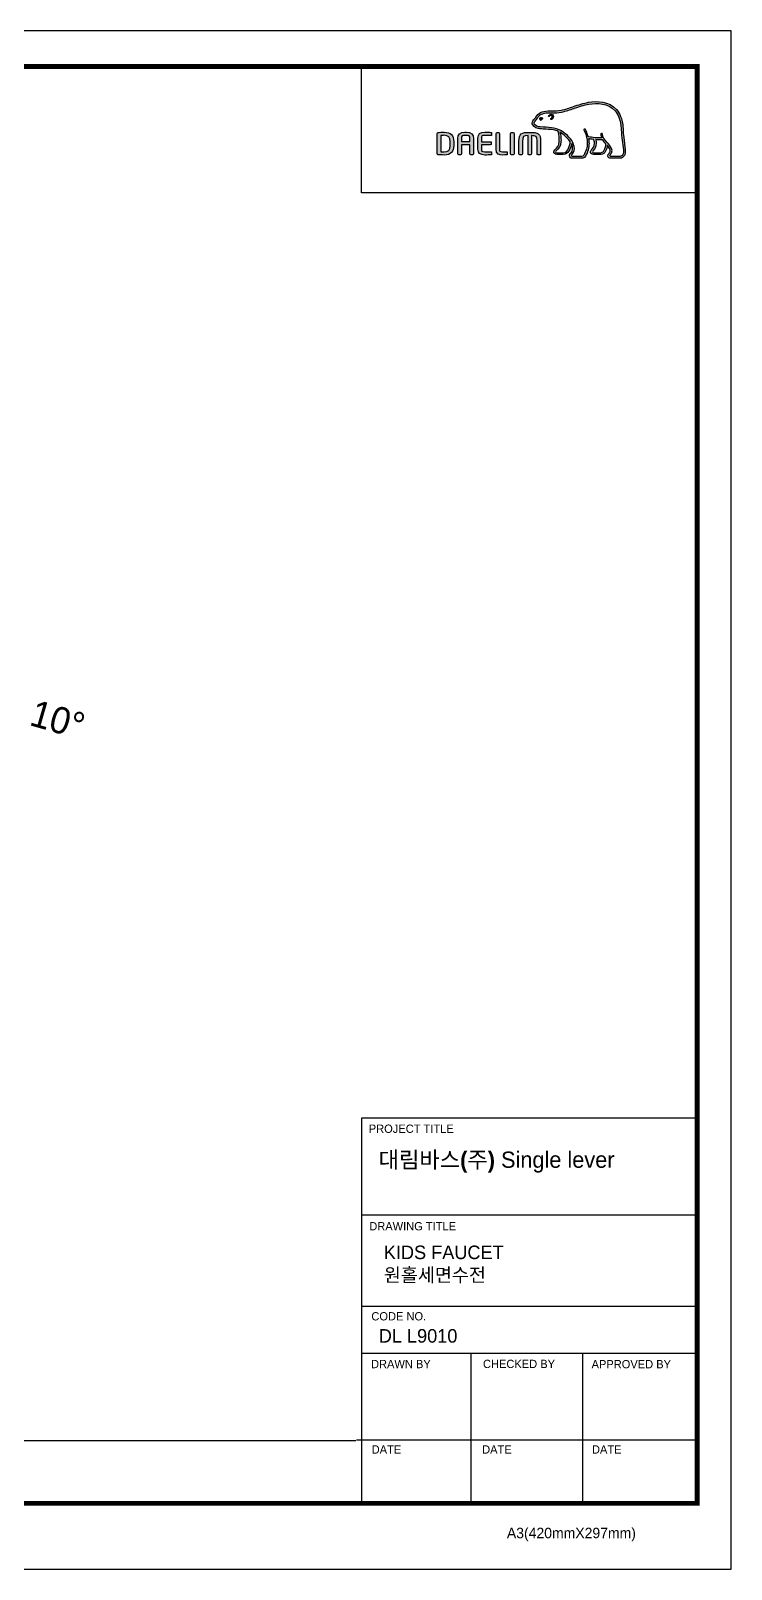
# Model space of a CAD drawing. Extents: x 0 to 790, y 0 to 579.
# Drawn here: x 526 to 790, y 0 to 579 of the extents above; entities that cross this region are included whole.
import ezdxf

# ---------------------------------------------------------------- set-up
doc = ezdxf.new("R2010")
doc.units = 0
doc.header["$LTSCALE"] = 10
doc.header["$MEASUREMENT"] = 0
doc.header["$PDMODE"] = 3
doc.header["$PDSIZE"] = -10
doc.layers.get('0').update_dxf_attribs({"linetype": 'CONTINUOUS'})
doc.layers.get('DEFPOINTS').update_dxf_attribs({"linetype": 'CONTINUOUS'})
doc.layers.add('레이어 1', color=7, linetype='CONTINUOUS')
doc.styles.add('Daelim Dimension', font='')
doc.styles.add('DLB3013-CR2S_시공도$0$Daelim Dimension', font='H2GTRE.TTF')
doc.styles.get('Daelim Dimension').set_extended_font_data('나눔고딕')
doc.dimstyles.new('DLB3013-CR2S_시공도$0$DEFAULT', dxfattribs={"dimscale": 2, "dimtxt": 2, "dimasz": 2, "dimexe": 0, "dimexo": 2, "dimgap": 1, "dimtad": 1, "dimdec": 1, "dimzin": 9, "dimdsep": 46, "dimtxsty": 'DLB3013-CR2S_시공도$0$Daelim Dimension', "dimcen": 0.5, "dimclrd": 252, "dimclre": 252, "dimclrt": 3, "dimadec": 1, "dimazin": 0, "dimtfac": 1, "dimtdec": 1, "dimtix": 1, "dimtmove": 0, "dimatfit": 3, "dimfxl": 1, "dimtolj": 1, "dimtzin": 1, "dimlwd": 9, "dimlwe": 9, "dimarcsym": 0})

# ---------------------------------------------------------------- blocks, each defined once
blk = doc.blocks.new('*D11')
at = {"color": 5, "lineweight": 9, "ltscale": 0.5, "transparency": 16777216}
for p, q in [((499.22, 265.32), (499.22, 319.47)), ((519.48, 305.21), (521.65, 317.51))]:
    blk.add_line(p, q, dxfattribs=at)
blk.add_arc((499.22, 190.3), 127.18, 81.80216, 88.19784, dxfattribs=at)
at = {"color": 5, "ltscale": 0.5, "transparency": 16777216}
for points in [[(503.21, 316.74), (503.23, 318.08), (499.22, 317.47)], [(517.46, 316.83), (517.25, 315.51), (521.31, 315.54)]]:
    blk.add_solid(points, dxfattribs=at)
at = {"layer": 'DEFPOINTS', "color": 0, "ltscale": 0.5, "transparency": 16777216}
for p in [(506.62, 317.26), (518.79, 301.28), (512.98, 268.34), (499.22, 261.32), (499.22, 241.58)]:
    blk.add_point(p, dxfattribs=at)
at = {"color": 7, "ltscale": 0.5, "transparency": 16777216, "insert": (536.54, 319.6), "char_height": 10, "attachment_point": 5, "rotation": 343.9012, "style": 'Daelim Dimension'}
blk.add_mtext('\\A1;10%%D', dxfattribs=at)

msp = doc.modelspace()

# ---------------------------------------------------------------- hatches: boundary and pattern name
at = {"layer": '레이어 1'}
h = msp.add_hatch(color=5, dxfattribs=at)
h.dxf.hatch_style = 1
edge = h.paths.add_edge_path(flags=16)
edge.add_spline(control_points=[(748.89, 531.89), (748.54, 531.51), (748.11, 531.5), (748.09, 531.5), (748.09, 531.5), (744.63, 531.5), (744.63, 531.5), (744.5, 531.5), (744.4, 531.53), (744.34, 531.6), (744.29, 531.65), (744.26, 531.73), (744.26, 531.82), (744.26, 532.02), (744.41, 532.2), (744.56, 532.39), (744.7, 532.57), (744.83, 532.74), (744.91, 532.95), (745.09, 533.46), (745.08, 534), (744.85, 534.48), (744.44, 535.35), (743.83, 536.03), (743.25, 536.69), (743.25, 536.69), (743.05, 536.91), (743.05, 536.91), (742.28, 537.77), (741.49, 538.65), (741.43, 539.84), (741.42, 540.08), (741.31, 540.22), (741.15, 540.21), (741.15, 540.21), (740.93, 540.11), (740.92, 540.11), (740.86, 540.04), (740.83, 539.94), (740.83, 539.83), (740.83, 539.83), (740.83, 539.79), (740.83, 539.79), (740.86, 539.35), (740.97, 538.93), (741.15, 538.49), (741.15, 538.49), (741.16, 538.45), (741.16, 538.45), (741.16, 538.45), (741.12, 538.44), (741.12, 538.44), (738.89, 538.36), (736.71, 538.78), (736.07, 538.93), (735.68, 540.52), (735.04, 541.57), (735.01, 541.62), (734.96, 541.7), (734.88, 541.77), (734.8, 541.79), (734.8, 541.79), (734.62, 541.76), (734.59, 541.76), (734.58, 541.73), (734.54, 541.69), (734.47, 541.59), (734.47, 541.59), (734.46, 541.51), (734.46, 541.51), (734.46, 541.51), (734.52, 541.3), (734.52, 541.3), (734.57, 541.22), (735.71, 539.22), (735.71, 536.57), (735.71, 534.94), (735.28, 533.4), (734.44, 531.99), (734.23, 531.65), (733.97, 531.5), (733.57, 531.5), (733.57, 531.5), (730.16, 531.5), (730.16, 531.5), (730.04, 531.5), (729.81, 531.58), (729.81, 531.83), (729.81, 531.96), (729.93, 532.19), (730.14, 532.42), (731.57, 534.01), (730.75, 536.48), (729.38, 538.11), (728.06, 539.68), (725.91, 541.66), (723.15, 542.16), (722.17, 542.33), (720.56, 542.42), (719.26, 542.5), (719.26, 542.5), (717.95, 542.58), (717.95, 542.58), (717.28, 542.63), (716.16, 543.04), (715.83, 543.68), (715.68, 543.95), (715.7, 544.22), (715.88, 544.53), (715.99, 544.72), (716.15, 544.88), (716.34, 545.07), (716.56, 545.29), (716.78, 545.52), (716.95, 545.82), (716.95, 545.82), (717, 545.91), (717, 545.91), (717.66, 547.17), (719.02, 547.84), (721.04, 547.89), (721.04, 547.89), (722.18, 547.9), (722.18, 547.9), (723.43, 547.91), (724.85, 547.92), (726.02, 548.17), (727.66, 548.52), (729.3, 549.08), (730.75, 549.58), (730.75, 549.58), (730.8, 549.59), (730.8, 549.59), (732.59, 550.21), (734.45, 550.84), (736.35, 551.15), (739.38, 551.65), (743.55, 551.63), (746.17, 548.69), (747.39, 547.33), (748.13, 545.45), (748.39, 543.12), (748.39, 543.12), (748.38, 543.12), (748.37, 543.13), (748.39, 543.08), (748.41, 542.82), (748.52, 541.34), (748.55, 540.62), (748.58, 539.88), (748.77, 538.51), (748.77, 538.51), (749.3, 533.93), (749.3, 533.93), (749.3, 533.93), (749.33, 533.37), (749.33, 533.37), (749.33, 532.71), (749.18, 532.21), (748.89, 531.89)], knot_values=[0, 0, 0, 0, 1, 1, 1, 2, 2, 2, 3, 3, 3, 4, 4, 4, 5, 5, 5, 6, 6, 6, 7, 7, 7, 8, 8, 8, 9, 9, 9, 10, 10, 10, 11, 11, 11, 12, 12, 12, 13, 13, 13, 14, 14, 14, 15, 15, 15, 16, 16, 16, 17, 17, 17, 18, 18, 18, 19, 19, 19, 20, 20, 20, 21, 21, 21, 22, 22, 22, 23, 23, 23, 24, 24, 24, 25, 25, 25, 26, 26, 26, 27, 27, 27, 28, 28, 28, 29, 29, 29, 30, 30, 30, 31, 31, 31, 32, 32, 32, 33, 33, 33, 34, 34, 34, 35, 35, 35, 36, 36, 36, 37, 37, 37, 38, 38, 38, 39, 39, 39, 40, 40, 40, 41, 41, 41, 42, 42, 42, 43, 43, 43, 44, 44, 44, 45, 45, 45, 46, 46, 46, 47, 47, 47, 48, 48, 48, 49, 49, 49, 50, 50, 50, 51, 51, 51, 52, 52, 52, 53, 53, 53, 53], degree=3, periodic=0)
edge = h.paths.add_edge_path(flags=16)
edge.add_spline(control_points=[(740.88, 532.88), (740.88, 532.88), (738.06, 532.88), (738.06, 532.88), (737.85, 532.88), (737.68, 533.04), (737.68, 533.26), (737.68, 533.41), (737.81, 533.59), (737.93, 533.72), (738.51, 534.27), (739.09, 535.03), (739.09, 536.47), (739.09, 536.47), (739.06, 537.12), (739.06, 537.13), (739.06, 537.13), (738.95, 537.76), (738.95, 537.76), (738.95, 537.76), (738.95, 537.8), (738.95, 537.8), (738.95, 537.8), (738.99, 537.8), (738.99, 537.8), (739.52, 537.76), (740.54, 537.7), (741.52, 537.75), (741.77, 537.35), (742.17, 536.85), (742.75, 536.17), (742.73, 535.83), (742.45, 532.88), (740.88, 532.88)], knot_values=[0, 0, 0, 0, 1, 1, 1, 2, 2, 2, 3, 3, 3, 4, 4, 4, 5, 5, 5, 6, 6, 6, 7, 7, 7, 8, 8, 8, 9, 9, 9, 10, 10, 10, 11, 11, 11, 11], degree=3, periodic=0)
edge = h.paths.add_edge_path(flags=16)
edge.add_spline(control_points=[(726.7, 532.88), (726.7, 532.88), (724.22, 532.88), (724.22, 532.88), (724.04, 532.88), (723.84, 533.03), (723.84, 533.26), (723.84, 533.39), (723.95, 533.56), (724.16, 533.73), (724.79, 534.23), (725.74, 534.99), (725.84, 537.08), (725.84, 537.08), (725.86, 537.65), (725.86, 537.65), (725.86, 538.54), (725.66, 539.61), (725.46, 540.57), (725.46, 540.57), (725.43, 540.67), (725.43, 540.67), (725.43, 540.67), (725.51, 540.6), (725.51, 540.6), (725.88, 540.38), (727.91, 539), (729.34, 536.97), (729.23, 536.01), (728.68, 532.88), (726.7, 532.88)], knot_values=[0, 0, 0, 0, 1, 1, 1, 2, 2, 2, 3, 3, 3, 4, 4, 4, 5, 5, 5, 6, 6, 6, 7, 7, 7, 8, 8, 8, 9, 9, 9, 10, 10, 10, 10], degree=3, periodic=0)
edge = h.paths.add_edge_path()
edge.add_spline(control_points=[(750, 534), (750, 534), (749.47, 538.61), (749.47, 538.61), (749.28, 539.98), (749.25, 540.72), (749.22, 541.37), (749.22, 541.37), (749.09, 543.19), (749.09, 543.19), (748.82, 545.67), (748.01, 547.68), (746.7, 549.15), (743.87, 552.34), (739.44, 552.37), (736.23, 551.84), (734.26, 551.52), (732.37, 550.87), (730.55, 550.25), (730.55, 550.25), (730.49, 550.23), (730.49, 550.23), (729.07, 549.74), (727.45, 549.19), (725.87, 548.85), (724.78, 548.62), (723.41, 548.61), (722.21, 548.6), (722.21, 548.6), (721.02, 548.59), (721.02, 548.59), (718.72, 548.53), (717.16, 547.74), (716.38, 546.23), (716.38, 546.23), (716.34, 546.16), (716.34, 546.16), (716.21, 545.94), (716.02, 545.74), (715.84, 545.57), (715.65, 545.38), (715.44, 545.16), (715.27, 544.88), (715.11, 544.6), (715.02, 544.32), (715.02, 544.04), (715.02, 543.81), (715.08, 543.58), (715.2, 543.36), (715.69, 542.44), (717.08, 541.94), (717.91, 541.88), (717.91, 541.88), (719.13, 541.8), (719.16, 541.8), (720.38, 541.73), (722.05, 541.64), (723.03, 541.46), (723.6, 541.36), (724.24, 541.16), (724.84, 540.88), (724.88, 540.72), (725.2, 539.34), (725.2, 537.65), (725.2, 537.65), (725.18, 537.11), (725.18, 537.11), (725.09, 535.32), (724.31, 534.7), (723.74, 534.24), (723.68, 534.19), (723.17, 533.77), (723.14, 533.26), (723.11, 532.98), (723.19, 532.71), (723.37, 532.53), (723.56, 532.32), (723.85, 532.22), (724.22, 532.22), (724.22, 532.22), (726.7, 532.22), (726.7, 532.22), (728.56, 532.22), (729.48, 534.22), (729.76, 536.09), (729.76, 536.09), (729.76, 536.35), (729.76, 536.35), (729.76, 536.35), (729.84, 536.22), (729.84, 536.22), (730.08, 535.69), (730.22, 535.06), (730.22, 534.58), (730.22, 533.91), (730.01, 533.33), (729.62, 532.89), (729.52, 532.79), (729.02, 532.28), (729.02, 531.76), (729.02, 531.76), (729.03, 531.68), (729.03, 531.68), (729.1, 531.07), (729.59, 530.8), (730.05, 530.8), (730.05, 530.8), (733.57, 530.8), (733.57, 530.8), (734.21, 530.8), (734.71, 531.09), (735.04, 531.63), (735.94, 533.12), (736.39, 534.73), (736.39, 536.43), (736.39, 536.96), (736.34, 537.53), (736.24, 538.12), (736.24, 538.12), (736.23, 538.16), (736.23, 538.16), (736.23, 538.16), (736.28, 538.15), (736.28, 538.15), (736.71, 538.07), (737.39, 537.95), (738.23, 537.86), (738.23, 537.86), (738.26, 537.86), (738.26, 537.86), (738.26, 537.86), (738.37, 537.21), (738.37, 537.21), (738.37, 537.21), (738.39, 537.06), (738.39, 537.06), (738.39, 537.06), (738.43, 536.49), (738.43, 536.49), (738.43, 535.11), (737.8, 534.52), (737.47, 534.2), (737.46, 534.19), (737, 533.72), (736.95, 533.3), (736.95, 533.3), (736.93, 533.17), (736.93, 533.17), (736.93, 533.04), (736.96, 532.78), (737.2, 532.54), (737.4, 532.32), (737.72, 532.22), (738.13, 532.22), (738.13, 532.22), (740.88, 532.22), (740.88, 532.22), (742.55, 532.22), (743.05, 534.34), (743.25, 535.53), (743.25, 535.53), (743.26, 535.65), (743.26, 535.65), (743.26, 535.65), (743.33, 535.56), (743.33, 535.56), (743.71, 535.07), (744.05, 534.52), (744.21, 534.18), (744.3, 534.01), (744.34, 533.81), (744.34, 533.61), (744.34, 533.61), (744.28, 533.22), (744.28, 533.22), (744.22, 533), (744.07, 532.8), (743.93, 532.61), (743.71, 532.33), (743.5, 532.05), (743.5, 531.7), (743.5, 531.7), (743.52, 531.51), (743.52, 531.51), (743.62, 531.05), (743.99, 530.8), (744.56, 530.8), (744.56, 530.8), (748.09, 530.8), (748.09, 530.8), (748.17, 530.8), (748.86, 530.82), (749.4, 531.4), (749.83, 531.87), (750.04, 532.51), (750.04, 533.36), (750.04, 533.36), (750, 534), (750, 534)], knot_values=[0, 0, 0, 0, 1, 1, 1, 2, 2, 2, 3, 3, 3, 4, 4, 4, 5, 5, 5, 6, 6, 6, 7, 7, 7, 8, 8, 8, 9, 9, 9, 10, 10, 10, 11, 11, 11, 12, 12, 12, 13, 13, 13, 14, 14, 14, 15, 15, 15, 16, 16, 16, 17, 17, 17, 18, 18, 18, 19, 19, 19, 20, 20, 20, 21, 21, 21, 22, 22, 22, 23, 23, 23, 24, 24, 24, 25, 25, 25, 26, 26, 26, 27, 27, 27, 28, 28, 28, 29, 29, 29, 30, 30, 30, 31, 31, 31, 32, 32, 32, 33, 33, 33, 34, 34, 34, 35, 35, 35, 36, 36, 36, 37, 37, 37, 38, 38, 38, 39, 39, 39, 40, 40, 40, 41, 41, 41, 42, 42, 42, 43, 43, 43, 44, 44, 44, 45, 45, 45, 46, 46, 46, 47, 47, 47, 48, 48, 48, 49, 49, 49, 50, 50, 50, 51, 51, 51, 52, 52, 52, 53, 53, 53, 54, 54, 54, 55, 55, 55, 56, 56, 56, 57, 57, 57, 58, 58, 58, 59, 59, 59, 60, 60, 60, 61, 61, 61, 62, 62, 62, 63, 63, 63, 64, 64, 64, 65, 65, 65, 66, 66, 66, 66], degree=3, periodic=0)
edge = h.paths.add_edge_path(flags=0)
edge.add_spline(control_points=[(717.85, 545.9), (717.85, 545.9), (718.36, 546.14), (719, 545.89), (719, 545.89), (719.08, 545.86), (718.97, 545.71), (718.66, 545.3), (718.36, 545.21), (718.36, 545.21), (718.36, 545.21), (718.14, 545.13), (718.01, 545.28), (717.76, 545.57), (717.75, 545.74), (717.75, 545.74), (717.75, 545.74), (717.73, 545.87), (717.85, 545.9)], knot_values=[0, 0, 0, 0, 1, 1, 1, 2, 2, 2, 3, 3, 3, 4, 4, 4, 5, 5, 5, 6, 6, 6, 6], degree=3, periodic=0)
edge = h.paths.add_edge_path(flags=0)
edge.add_spline(control_points=[(721.23, 546.85), (721.16, 546.76), (721.15, 546.62), (721.23, 546.55), (721.31, 546.48), (721.45, 546.5), (721.53, 546.58), (721.57, 546.62), (721.99, 547.12), (722.35, 546.87), (722.49, 546.77), (722.54, 546.64), (722.52, 546.46), (722.49, 546.18), (722.25, 545.86), (722.08, 545.76), (721.98, 545.7), (721.92, 545.57), (721.96, 545.47), (722.01, 545.37), (722.14, 545.34), (722.24, 545.39), (722.54, 545.54), (722.93, 546.02), (722.98, 546.48), (723.01, 546.79), (722.87, 547.05), (722.62, 547.22), (722.08, 547.61), (721.46, 547.09), (721.23, 546.85)], knot_values=[0, 0, 0, 0, 1, 1, 1, 2, 2, 2, 3, 3, 3, 4, 4, 4, 5, 5, 5, 6, 6, 6, 7, 7, 7, 8, 8, 8, 9, 9, 9, 10, 10, 10, 10], degree=3, periodic=0)
edge = h.paths.add_edge_path(flags=0)
edge.add_spline(control_points=[(721.16, 546.47), (721.16, 546.47), (721.16, 546.47), (721.16, 546.47), (721.16, 546.47), (721.16, 546.47), (721.16, 546.47)], knot_values=[0, 0, 0, 0, 1, 1, 1, 2, 2, 2, 2], degree=3, periodic=0)
h = msp.add_hatch(color=5, dxfattribs=at)
h.dxf.hatch_style = 2
edge = h.paths.add_edge_path()
edge.add_spline(control_points=[(717.85, 545.9), (717.85, 545.9), (718.36, 546.14), (719, 545.89), (719, 545.89), (719.08, 545.86), (718.97, 545.71), (718.66, 545.3), (718.36, 545.21), (718.36, 545.21), (718.36, 545.21), (718.14, 545.13), (718.01, 545.28), (717.76, 545.57), (717.75, 545.74), (717.75, 545.74), (717.75, 545.74), (717.73, 545.87), (717.85, 545.9)], knot_values=[0, 0, 0, 0, 1, 1, 1, 2, 2, 2, 3, 3, 3, 4, 4, 4, 5, 5, 5, 6, 6, 6, 6], degree=3, periodic=0)
h = msp.add_hatch(color=5, dxfattribs=at)
h.dxf.hatch_style = 2
edge = h.paths.add_edge_path()
edge.add_spline(control_points=[(721.23, 546.85), (721.16, 546.76), (721.15, 546.62), (721.23, 546.55), (721.31, 546.48), (721.45, 546.5), (721.53, 546.58), (721.57, 546.62), (721.99, 547.12), (722.35, 546.87), (722.49, 546.77), (722.54, 546.64), (722.52, 546.46), (722.49, 546.18), (722.25, 545.86), (722.08, 545.76), (721.98, 545.7), (721.92, 545.57), (721.96, 545.47), (722.01, 545.37), (722.14, 545.34), (722.24, 545.39), (722.54, 545.54), (722.93, 546.02), (722.98, 546.48), (723.01, 546.79), (722.87, 547.05), (722.62, 547.22), (722.08, 547.61), (721.46, 547.09), (721.23, 546.85)], knot_values=[0, 0, 0, 0, 1, 1, 1, 2, 2, 2, 3, 3, 3, 4, 4, 4, 5, 5, 5, 6, 6, 6, 7, 7, 7, 8, 8, 8, 9, 9, 9, 10, 10, 10, 10], degree=3, periodic=0)
h = msp.add_hatch(color=5, dxfattribs=at)
h.dxf.hatch_style = 2
edge = h.paths.add_edge_path()
edge.add_spline(control_points=[(684.19, 535.57), (684.19, 533.96), (683.45, 533.18), (681.94, 533.18), (681.94, 533.18), (680.91, 533.2), (680.64, 533.2), (680.64, 533.2), (680.64, 539.37), (680.64, 539.37), (681.17, 539.42), (681.94, 539.43), (681.94, 539.43), (683.5, 539.43), (684.19, 538.7), (684.19, 537.04), (684.19, 537.04), (684.19, 535.57), (684.19, 535.57)], knot_values=[0, 0, 0, 0, 1, 1, 1, 2, 2, 2, 3, 3, 3, 4, 4, 4, 5, 5, 5, 6, 6, 6, 6], degree=3, periodic=0)
edge = h.paths.add_edge_path()
edge.add_spline(control_points=[(681.94, 540.59), (681.1, 540.59), (680.01, 540.54), (679.66, 540.48), (679.43, 540.45), (679.29, 540.28), (679.29, 540.06), (679.29, 540.06), (679.29, 532.55), (679.29, 532.55), (679.29, 532.32), (679.44, 532.16), (679.67, 532.13), (680.01, 532.07), (681.09, 532.02), (681.94, 532.02), (684.28, 532.02), (685.52, 533.25), (685.52, 535.57), (685.52, 535.57), (685.52, 537.04), (685.52, 537.04), (685.52, 539.36), (684.28, 540.59), (681.94, 540.59)], knot_values=[0, 0, 0, 0, 1, 1, 1, 2, 2, 2, 3, 3, 3, 4, 4, 4, 5, 5, 5, 6, 6, 6, 7, 7, 7, 8, 8, 8, 8], degree=3, periodic=0)
h = msp.add_hatch(color=5, dxfattribs=at)
h.dxf.hatch_style = 2
edge = h.paths.add_edge_path()
edge.add_spline(control_points=[(691.56, 537.05), (691.56, 537.05), (688.41, 537.05), (688.41, 537.05), (688.41, 537.17), (688.41, 538.18), (688.41, 538.18), (688.41, 539.23), (688.72, 539.41), (689.66, 539.41), (689.66, 539.41), (690.31, 539.41), (690.31, 539.41), (691.25, 539.41), (691.56, 539.23), (691.56, 538.18), (691.56, 538.18), (691.56, 537.17), (691.56, 537.05)], knot_values=[0, 0, 0, 0, 1, 1, 1, 2, 2, 2, 3, 3, 3, 4, 4, 4, 5, 5, 5, 6, 6, 6, 6], degree=3, periodic=0)
edge = h.paths.add_edge_path()
edge.add_spline(control_points=[(690.31, 540.59), (690.31, 540.59), (689.66, 540.59), (689.66, 540.59), (687.87, 540.59), (687.07, 539.85), (687.07, 538.18), (687.07, 538.18), (687.07, 532.47), (687.07, 532.47), (687.07, 532.26), (687.23, 532.09), (687.43, 532.09), (687.43, 532.09), (688.05, 532.09), (688.05, 532.09), (688.27, 532.09), (688.41, 532.28), (688.41, 532.47), (688.41, 532.47), (688.41, 535.75), (688.41, 535.88), (688.41, 535.88), (691.56, 535.88), (691.56, 535.88), (691.56, 535.75), (691.56, 532.47), (691.56, 532.47), (691.56, 532.26), (691.73, 532.09), (691.92, 532.09), (691.92, 532.09), (692.54, 532.09), (692.54, 532.09), (692.76, 532.09), (692.9, 532.29), (692.9, 532.47), (692.9, 532.47), (692.9, 538.18), (692.9, 538.18), (692.9, 539.85), (692.1, 540.59), (690.31, 540.59)], knot_values=[0, 0, 0, 0, 1, 1, 1, 2, 2, 2, 3, 3, 3, 4, 4, 4, 5, 5, 5, 6, 6, 6, 7, 7, 7, 8, 8, 8, 9, 9, 9, 10, 10, 10, 11, 11, 11, 12, 12, 12, 13, 13, 13, 14, 14, 14, 14], degree=3, periodic=0)
h = msp.add_hatch(color=5, dxfattribs=at)
h.dxf.hatch_style = 2
edge = h.paths.add_edge_path()
edge.add_spline(control_points=[(694.6, 538.41), (694.6, 538.41), (694.6, 534.2), (694.6, 534.2), (694.6, 532.73), (695.44, 532.02), (697.17, 532.02), (697.93, 532.02), (698.97, 532.03), (699.39, 532.07), (699.38, 532.07), (699.59, 532.09), (699.59, 532.09), (699.59, 532.09), (699.65, 532.1), (699.65, 532.1), (699.65, 532.1), (699.65, 533.22), (699.65, 533.22), (699.65, 533.22), (697.18, 533.22), (697.18, 533.22), (695.94, 533.22), (695.94, 533.57), (695.94, 534.2), (695.94, 534.2), (695.94, 535.76), (695.94, 535.88), (696.07, 535.88), (699.26, 535.88), (699.26, 535.88), (699.47, 535.88), (699.64, 536.05), (699.64, 536.25), (699.64, 536.25), (699.64, 536.67), (699.64, 536.67), (699.64, 536.88), (699.47, 537.04), (699.26, 537.04), (699.26, 537.04), (696.07, 537.04), (695.94, 537.04), (695.94, 537.16), (695.94, 538.41), (695.94, 538.41), (695.94, 539.04), (695.94, 539.39), (697.18, 539.39), (697.18, 539.39), (699.65, 539.38), (699.65, 539.38), (699.65, 539.38), (699.65, 540.5), (699.65, 540.5), (699.65, 540.5), (699.39, 540.53), (699.39, 540.53), (698.9, 540.57), (697.79, 540.59), (697.17, 540.59), (695.44, 540.59), (694.6, 539.88), (694.6, 538.41)], knot_values=[0, 0, 0, 0, 1, 1, 1, 2, 2, 2, 3, 3, 3, 4, 4, 4, 5, 5, 5, 6, 6, 6, 7, 7, 7, 8, 8, 8, 9, 9, 9, 10, 10, 10, 11, 11, 11, 12, 12, 12, 13, 13, 13, 14, 14, 14, 15, 15, 15, 16, 16, 16, 17, 17, 17, 18, 18, 18, 19, 19, 19, 20, 20, 20, 21, 21, 21, 21], degree=3, periodic=0)
h = msp.add_hatch(color=5, dxfattribs=at)
h.dxf.hatch_style = 2
edge = h.paths.add_edge_path()
edge.add_spline(control_points=[(701.79, 540.52), (701.59, 540.52), (701.41, 540.35), (701.41, 540.14), (701.41, 540.14), (701.41, 534.2), (701.41, 534.2), (701.41, 532.27), (702.73, 532.02), (703.88, 532.02), (704.73, 532.02), (704.94, 532.05), (705.19, 532.1), (705.19, 532.1), (705.34, 532.12), (705.34, 532.12), (705.34, 532.12), (705.53, 532.14), (705.53, 532.14), (705.53, 532.14), (705.59, 532.15), (705.59, 532.15), (705.59, 532.15), (705.59, 533.22), (705.59, 533.22), (705.59, 533.22), (703.9, 533.22), (703.9, 533.22), (702.75, 533.22), (702.75, 533.65), (702.75, 534.07), (702.75, 534.07), (702.75, 540.14), (702.75, 540.14), (702.75, 540.35), (702.58, 540.52), (702.37, 540.52), (702.37, 540.52), (701.79, 540.52), (701.79, 540.52)], knot_values=[0, 0, 0, 0, 1, 1, 1, 2, 2, 2, 3, 3, 3, 4, 4, 4, 5, 5, 5, 6, 6, 6, 7, 7, 7, 8, 8, 8, 9, 9, 9, 10, 10, 10, 11, 11, 11, 12, 12, 12, 13, 13, 13, 13], degree=3, periodic=0)
h = msp.add_hatch(color=5, dxfattribs=at)
h.dxf.hatch_style = 2
edge = h.paths.add_edge_path()
edge.add_spline(control_points=[(707.25, 540.52), (707.02, 540.52), (706.89, 540.33), (706.89, 540.15), (706.89, 540.15), (706.89, 532.47), (706.89, 532.47), (706.89, 532.26), (707.05, 532.09), (707.25, 532.09), (707.25, 532.09), (707.87, 532.09), (707.87, 532.09), (708.09, 532.09), (708.23, 532.28), (708.23, 532.47), (708.23, 532.47), (708.23, 540.15), (708.23, 540.15), (708.23, 540.36), (708.07, 540.52), (707.87, 540.52), (707.87, 540.52), (707.25, 540.52), (707.25, 540.52)], knot_values=[0, 0, 0, 0, 1, 1, 1, 2, 2, 2, 3, 3, 3, 4, 4, 4, 5, 5, 5, 6, 6, 6, 7, 7, 7, 8, 8, 8, 8], degree=3, periodic=0)
h = msp.add_hatch(color=5, dxfattribs=at)
h.dxf.hatch_style = 2
edge = h.paths.add_edge_path()
edge.add_spline(control_points=[(710.03, 537.2), (710.03, 537.2), (710.03, 532.47), (710.03, 532.47), (710.03, 532.26), (710.19, 532.09), (710.38, 532.09), (710.38, 532.09), (711.02, 532.09), (711.02, 532.09), (711.24, 532.09), (711.37, 532.28), (711.37, 532.47), (711.37, 532.47), (711.37, 537.08), (711.37, 537.08), (711.37, 539.12), (711.72, 539.31), (713.44, 539.32), (713.44, 539.19), (713.44, 532.47), (713.44, 532.47), (713.44, 532.25), (713.59, 532.09), (713.8, 532.09), (713.8, 532.09), (714.42, 532.09), (714.42, 532.09), (714.64, 532.09), (714.77, 532.28), (714.77, 532.47), (714.77, 532.47), (714.77, 539.17), (714.77, 539.3), (715.58, 539.3), (716.14, 539.24), (716.45, 538.93), (716.77, 538.61), (716.84, 538.01), (716.84, 537.08), (716.84, 537.08), (716.84, 532.47), (716.84, 532.47), (716.84, 532.26), (717, 532.09), (717.2, 532.09), (717.2, 532.09), (717.83, 532.09), (717.83, 532.09), (718.05, 532.09), (718.19, 532.29), (718.19, 532.47), (718.19, 532.47), (718.19, 537.2), (718.19, 537.2), (718.19, 540.07), (717.17, 540.55), (714.11, 540.55), (711.05, 540.55), (710.03, 540.07), (710.03, 537.2)], knot_values=[0, 0, 0, 0, 1, 1, 1, 2, 2, 2, 3, 3, 3, 4, 4, 4, 5, 5, 5, 6, 6, 6, 7, 7, 7, 8, 8, 8, 9, 9, 9, 10, 10, 10, 11, 11, 11, 12, 12, 12, 13, 13, 13, 14, 14, 14, 15, 15, 15, 16, 16, 16, 17, 17, 17, 18, 18, 18, 19, 19, 19, 20, 20, 20, 20], degree=3, periodic=0)

# ---------------------------------------------------------------- linework, layer by layer
at = {"color": 5, "ltscale": 0.5}
for p, q in [((650.86, 517.77), (650.86, 565.32)), ((650.86, 169.65), (650.86, 24.02))]:
    msp.add_line(p, q, dxfattribs=at)
at = {"color": 5}
for p, q in [((726.59, 532.22), (726.59, 532.22)), ((12.7, 48.49), (648.72, 48.49))]:
    msp.add_line(p, q, dxfattribs=at)
at = {"color": 5, "ltscale": 40}
for p, q in [((777.1, 517.77), (650.86, 517.77)), ((777.1, 169.65), (650.86, 169.65)), ((777.1, 133.17), (650.86, 133.17)), ((777.1, 133.17), (650.86, 133.17)), ((777.1, 98.84), (650.86, 98.84)), ((777.1, 98.84), (650.86, 98.84)), ((777.1, 81.14), (650.86, 81.14)), ((777.1, 81.14), (650.86, 81.14)), ((691.87, 81.14), (691.87, 24.78)), ((733.95, 81.14), (733.95, 24.78)), ((777.1, 48.58), (648.87, 48.58)), ((777.1, 48.58), (651.85, 48.58)), ((777.1, 24.78), (668.91, 24.78))]:
    msp.add_line(p, q, dxfattribs=at)
at = {"ltscale": 0.5}
msp.add_lwpolyline([(0, 0), (789.88, 0), (789.88, 578.76), (0, 578.76)], close=True, dxfattribs=at)
at = {"color": 5, "linetype": 'ByBlock', "lineweight": 200, "const_width": 1.82}
msp.add_lwpolyline([(12.7, 24.78), (777.1, 24.78), (777.1, 565.32), (12.7, 565.32)], close=True, dxfattribs=at)
at = {"layer": '레이어 1', "color": 5}
for points, knots in [([(750, 534), (750, 534), (749.47, 538.61), (749.47, 538.61), (749.28, 539.98), (749.25, 540.72), (749.22, 541.37), (749.22, 541.37), (749.09, 543.19), (749.09, 543.19), (748.82, 545.67), (748.01, 547.68), (746.7, 549.15), (743.87, 552.34), (739.44, 552.37), (736.23, 551.84), (734.26, 551.52), (732.37, 550.87), (730.55, 550.25), (730.55, 550.25), (730.49, 550.23), (730.49, 550.23), (729.07, 549.74), (727.45, 549.19), (725.87, 548.85), (724.78, 548.62), (723.41, 548.61), (722.21, 548.6), (722.21, 548.6), (721.02, 548.59), (721.02, 548.59), (718.72, 548.53), (717.16, 547.74), (716.38, 546.23), (716.38, 546.23), (716.34, 546.16), (716.34, 546.16), (716.21, 545.94), (716.02, 545.74), (715.84, 545.57), (715.65, 545.38), (715.44, 545.16), (715.27, 544.88), (715.11, 544.6), (715.02, 544.32), (715.02, 544.04), (715.02, 543.81), (715.08, 543.58), (715.2, 543.36), (715.69, 542.44), (717.08, 541.94), (717.91, 541.88), (717.91, 541.88), (719.13, 541.8), (719.16, 541.8), (720.38, 541.73), (722.05, 541.64), (723.03, 541.46), (723.6, 541.36), (724.24, 541.16), (724.84, 540.88), (724.88, 540.72), (725.2, 539.34), (725.2, 537.65), (725.2, 537.65), (725.18, 537.11), (725.18, 537.11), (725.09, 535.32), (724.31, 534.7), (723.74, 534.24), (723.68, 534.19), (723.17, 533.77), (723.14, 533.26), (723.11, 532.98), (723.19, 532.71), (723.37, 532.53), (723.56, 532.32), (723.85, 532.22), (724.22, 532.22), (724.22, 532.22), (726.7, 532.22), (726.7, 532.22), (728.56, 532.22), (729.48, 534.22), (729.76, 536.09), (729.76, 536.09), (729.76, 536.35), (729.76, 536.35), (729.76, 536.35), (729.84, 536.22), (729.84, 536.22), (730.08, 535.69), (730.22, 535.06), (730.22, 534.58), (730.22, 533.91), (730.01, 533.33), (729.62, 532.89), (729.52, 532.79), (729.02, 532.28), (729.02, 531.76), (729.02, 531.76), (729.03, 531.68), (729.03, 531.68), (729.1, 531.07), (729.59, 530.8), (730.05, 530.8), (730.05, 530.8), (733.57, 530.8), (733.57, 530.8), (734.21, 530.8), (734.71, 531.09), (735.04, 531.63), (735.94, 533.12), (736.39, 534.73), (736.39, 536.43), (736.39, 536.96), (736.34, 537.53), (736.24, 538.12), (736.24, 538.12), (736.23, 538.16), (736.23, 538.16), (736.23, 538.16), (736.28, 538.15), (736.28, 538.15), (736.71, 538.07), (737.39, 537.95), (738.23, 537.86), (738.23, 537.86), (738.26, 537.86), (738.26, 537.86), (738.26, 537.86), (738.37, 537.21), (738.37, 537.21), (738.37, 537.21), (738.39, 537.06), (738.39, 537.06), (738.39, 537.06), (738.43, 536.49), (738.43, 536.49), (738.43, 535.11), (737.8, 534.52), (737.47, 534.2), (737.46, 534.19), (737, 533.72), (736.95, 533.3), (736.95, 533.3), (736.93, 533.17), (736.93, 533.17), (736.93, 533.04), (736.96, 532.78), (737.2, 532.54), (737.4, 532.32), (737.72, 532.22), (738.13, 532.22), (738.13, 532.22), (740.88, 532.22), (740.88, 532.22), (742.55, 532.22), (743.05, 534.34), (743.25, 535.53), (743.25, 535.53), (743.26, 535.65), (743.26, 535.65), (743.26, 535.65), (743.33, 535.56), (743.33, 535.56), (743.71, 535.07), (744.05, 534.52), (744.21, 534.18), (744.3, 534.01), (744.34, 533.81), (744.34, 533.61), (744.34, 533.61), (744.28, 533.22), (744.28, 533.22), (744.22, 533), (744.07, 532.8), (743.93, 532.61), (743.71, 532.33), (743.5, 532.05), (743.5, 531.7), (743.5, 531.7), (743.52, 531.51), (743.52, 531.51), (743.62, 531.05), (743.99, 530.8), (744.56, 530.8), (744.56, 530.8), (748.09, 530.8), (748.09, 530.8), (748.17, 530.8), (748.86, 530.82), (749.4, 531.4), (749.83, 531.87), (750.04, 532.51), (750.04, 533.36), (750.04, 533.36), (750, 534), (750, 534)], [0, 0, 0, 0, 1, 1, 1, 2, 2, 2, 3, 3, 3, 4, 4, 4, 5, 5, 5, 6, 6, 6, 7, 7, 7, 8, 8, 8, 9, 9, 9, 10, 10, 10, 11, 11, 11, 12, 12, 12, 13, 13, 13, 14, 14, 14, 15, 15, 15, 16, 16, 16, 17, 17, 17, 18, 18, 18, 19, 19, 19, 20, 20, 20, 21, 21, 21, 22, 22, 22, 23, 23, 23, 24, 24, 24, 25, 25, 25, 26, 26, 26, 27, 27, 27, 28, 28, 28, 29, 29, 29, 30, 30, 30, 31, 31, 31, 32, 32, 32, 33, 33, 33, 34, 34, 34, 35, 35, 35, 36, 36, 36, 37, 37, 37, 38, 38, 38, 39, 39, 39, 40, 40, 40, 41, 41, 41, 42, 42, 42, 43, 43, 43, 44, 44, 44, 45, 45, 45, 46, 46, 46, 47, 47, 47, 48, 48, 48, 49, 49, 49, 50, 50, 50, 51, 51, 51, 52, 52, 52, 53, 53, 53, 54, 54, 54, 55, 55, 55, 56, 56, 56, 57, 57, 57, 58, 58, 58, 59, 59, 59, 60, 60, 60, 61, 61, 61, 62, 62, 62, 63, 63, 63, 64, 64, 64, 65, 65, 65, 66, 66, 66, 66]), ([(717.85, 545.9), (717.85, 545.9), (718.36, 546.14), (719, 545.89), (719, 545.89), (719.08, 545.86), (718.97, 545.71), (718.66, 545.3), (718.36, 545.21), (718.36, 545.21), (718.36, 545.21), (718.14, 545.13), (718.01, 545.28), (717.76, 545.57), (717.75, 545.74), (717.75, 545.74), (717.75, 545.74), (717.73, 545.87), (717.85, 545.9)], [0, 0, 0, 0, 1, 1, 1, 2, 2, 2, 3, 3, 3, 4, 4, 4, 5, 5, 5, 6, 6, 6, 6]), ([(721.23, 546.85), (721.16, 546.76), (721.15, 546.62), (721.23, 546.55), (721.31, 546.48), (721.45, 546.5), (721.53, 546.58), (721.57, 546.62), (721.99, 547.12), (722.35, 546.87), (722.49, 546.77), (722.54, 546.64), (722.52, 546.46), (722.49, 546.18), (722.25, 545.86), (722.08, 545.76), (721.98, 545.7), (721.92, 545.57), (721.96, 545.47), (722.01, 545.37), (722.14, 545.34), (722.24, 545.39), (722.54, 545.54), (722.93, 546.02), (722.98, 546.48), (723.01, 546.79), (722.87, 547.05), (722.62, 547.22), (722.08, 547.61), (721.46, 547.09), (721.23, 546.85)], [0, 0, 0, 0, 1, 1, 1, 2, 2, 2, 3, 3, 3, 4, 4, 4, 5, 5, 5, 6, 6, 6, 7, 7, 7, 8, 8, 8, 9, 9, 9, 10, 10, 10, 10]), ([(721.16, 546.47), (721.16, 546.47), (721.16, 546.47), (721.16, 546.47), (721.16, 546.47), (721.16, 546.47), (721.16, 546.47)], [0, 0, 0, 0, 1, 1, 1, 2, 2, 2, 2]), ([(681.94, 540.59), (681.1, 540.59), (680.01, 540.54), (679.66, 540.48), (679.43, 540.45), (679.29, 540.28), (679.29, 540.06), (679.29, 540.06), (679.29, 532.55), (679.29, 532.55), (679.29, 532.32), (679.44, 532.16), (679.67, 532.13), (680.01, 532.07), (681.09, 532.02), (681.94, 532.02), (684.28, 532.02), (685.52, 533.25), (685.52, 535.57), (685.52, 535.57), (685.52, 537.04), (685.52, 537.04), (685.52, 539.36), (684.28, 540.59), (681.94, 540.59)], [0, 0, 0, 0, 1, 1, 1, 2, 2, 2, 3, 3, 3, 4, 4, 4, 5, 5, 5, 6, 6, 6, 7, 7, 7, 8, 8, 8, 8]), ([(684.19, 535.57), (684.19, 533.96), (683.45, 533.18), (681.94, 533.18), (681.94, 533.18), (680.91, 533.2), (680.64, 533.2), (680.64, 533.2), (680.64, 539.37), (680.64, 539.37), (681.17, 539.42), (681.94, 539.43), (681.94, 539.43), (683.5, 539.43), (684.19, 538.7), (684.19, 537.04), (684.19, 537.04), (684.19, 535.57), (684.19, 535.57)], [0, 0, 0, 0, 1, 1, 1, 2, 2, 2, 3, 3, 3, 4, 4, 4, 5, 5, 5, 6, 6, 6, 6]), ([(690.31, 540.59), (690.31, 540.59), (689.66, 540.59), (689.66, 540.59), (687.87, 540.59), (687.07, 539.85), (687.07, 538.18), (687.07, 538.18), (687.07, 532.47), (687.07, 532.47), (687.07, 532.26), (687.23, 532.09), (687.43, 532.09), (687.43, 532.09), (688.05, 532.09), (688.05, 532.09), (688.27, 532.09), (688.41, 532.28), (688.41, 532.47), (688.41, 532.47), (688.41, 535.75), (688.41, 535.88), (688.41, 535.88), (691.56, 535.88), (691.56, 535.88), (691.56, 535.75), (691.56, 532.47), (691.56, 532.47), (691.56, 532.26), (691.73, 532.09), (691.92, 532.09), (691.92, 532.09), (692.54, 532.09), (692.54, 532.09), (692.76, 532.09), (692.9, 532.29), (692.9, 532.47), (692.9, 532.47), (692.9, 538.18), (692.9, 538.18), (692.9, 539.85), (692.1, 540.59), (690.31, 540.59)], [0, 0, 0, 0, 1, 1, 1, 2, 2, 2, 3, 3, 3, 4, 4, 4, 5, 5, 5, 6, 6, 6, 7, 7, 7, 8, 8, 8, 9, 9, 9, 10, 10, 10, 11, 11, 11, 12, 12, 12, 13, 13, 13, 14, 14, 14, 14]), ([(691.56, 537.05), (691.56, 537.05), (688.41, 537.05), (688.41, 537.05), (688.41, 537.17), (688.41, 538.18), (688.41, 538.18), (688.41, 539.23), (688.72, 539.41), (689.66, 539.41), (689.66, 539.41), (690.31, 539.41), (690.31, 539.41), (691.25, 539.41), (691.56, 539.23), (691.56, 538.18), (691.56, 538.18), (691.56, 537.17), (691.56, 537.05)], [0, 0, 0, 0, 1, 1, 1, 2, 2, 2, 3, 3, 3, 4, 4, 4, 5, 5, 5, 6, 6, 6, 6]), ([(694.6, 538.41), (694.6, 538.41), (694.6, 534.2), (694.6, 534.2), (694.6, 532.73), (695.44, 532.02), (697.17, 532.02), (697.93, 532.02), (698.97, 532.03), (699.39, 532.07), (699.38, 532.07), (699.59, 532.09), (699.59, 532.09), (699.59, 532.09), (699.65, 532.1), (699.65, 532.1), (699.65, 532.1), (699.65, 533.22), (699.65, 533.22), (699.65, 533.22), (697.18, 533.22), (697.18, 533.22), (695.94, 533.22), (695.94, 533.57), (695.94, 534.2), (695.94, 534.2), (695.94, 535.76), (695.94, 535.88), (696.07, 535.88), (699.26, 535.88), (699.26, 535.88), (699.47, 535.88), (699.64, 536.05), (699.64, 536.25), (699.64, 536.25), (699.64, 536.67), (699.64, 536.67), (699.64, 536.88), (699.47, 537.04), (699.26, 537.04), (699.26, 537.04), (696.07, 537.04), (695.94, 537.04), (695.94, 537.16), (695.94, 538.41), (695.94, 538.41), (695.94, 539.04), (695.94, 539.39), (697.18, 539.39), (697.18, 539.39), (699.65, 539.38), (699.65, 539.38), (699.65, 539.38), (699.65, 540.5), (699.65, 540.5), (699.65, 540.5), (699.39, 540.53), (699.39, 540.53), (698.9, 540.57), (697.79, 540.59), (697.17, 540.59), (695.44, 540.59), (694.6, 539.88), (694.6, 538.41)], [0, 0, 0, 0, 1, 1, 1, 2, 2, 2, 3, 3, 3, 4, 4, 4, 5, 5, 5, 6, 6, 6, 7, 7, 7, 8, 8, 8, 9, 9, 9, 10, 10, 10, 11, 11, 11, 12, 12, 12, 13, 13, 13, 14, 14, 14, 15, 15, 15, 16, 16, 16, 17, 17, 17, 18, 18, 18, 19, 19, 19, 20, 20, 20, 21, 21, 21, 21]), ([(701.79, 540.52), (701.59, 540.52), (701.41, 540.35), (701.41, 540.14), (701.41, 540.14), (701.41, 534.2), (701.41, 534.2), (701.41, 532.27), (702.73, 532.02), (703.88, 532.02), (704.73, 532.02), (704.94, 532.05), (705.19, 532.1), (705.19, 532.1), (705.34, 532.12), (705.34, 532.12), (705.34, 532.12), (705.53, 532.14), (705.53, 532.14), (705.53, 532.14), (705.59, 532.15), (705.59, 532.15), (705.59, 532.15), (705.59, 533.22), (705.59, 533.22), (705.59, 533.22), (703.9, 533.22), (703.9, 533.22), (702.75, 533.22), (702.75, 533.65), (702.75, 534.07), (702.75, 534.07), (702.75, 540.14), (702.75, 540.14), (702.75, 540.35), (702.58, 540.52), (702.37, 540.52), (702.37, 540.52), (701.79, 540.52), (701.79, 540.52)], [0, 0, 0, 0, 1, 1, 1, 2, 2, 2, 3, 3, 3, 4, 4, 4, 5, 5, 5, 6, 6, 6, 7, 7, 7, 8, 8, 8, 9, 9, 9, 10, 10, 10, 11, 11, 11, 12, 12, 12, 13, 13, 13, 13]), ([(707.25, 540.52), (707.02, 540.52), (706.89, 540.33), (706.89, 540.15), (706.89, 540.15), (706.89, 532.47), (706.89, 532.47), (706.89, 532.26), (707.05, 532.09), (707.25, 532.09), (707.25, 532.09), (707.87, 532.09), (707.87, 532.09), (708.09, 532.09), (708.23, 532.28), (708.23, 532.47), (708.23, 532.47), (708.23, 540.15), (708.23, 540.15), (708.23, 540.36), (708.07, 540.52), (707.87, 540.52), (707.87, 540.52), (707.25, 540.52), (707.25, 540.52)], [0, 0, 0, 0, 1, 1, 1, 2, 2, 2, 3, 3, 3, 4, 4, 4, 5, 5, 5, 6, 6, 6, 7, 7, 7, 8, 8, 8, 8]), ([(710.03, 537.2), (710.03, 537.2), (710.03, 532.47), (710.03, 532.47), (710.03, 532.26), (710.19, 532.09), (710.38, 532.09), (710.38, 532.09), (711.02, 532.09), (711.02, 532.09), (711.24, 532.09), (711.37, 532.28), (711.37, 532.47), (711.37, 532.47), (711.37, 537.08), (711.37, 537.08), (711.37, 539.12), (711.72, 539.31), (713.44, 539.32), (713.44, 539.19), (713.44, 532.47), (713.44, 532.47), (713.44, 532.25), (713.59, 532.09), (713.8, 532.09), (713.8, 532.09), (714.42, 532.09), (714.42, 532.09), (714.64, 532.09), (714.77, 532.28), (714.77, 532.47), (714.77, 532.47), (714.77, 539.17), (714.77, 539.3), (715.58, 539.3), (716.14, 539.24), (716.45, 538.93), (716.77, 538.61), (716.84, 538.01), (716.84, 537.08), (716.84, 537.08), (716.84, 532.47), (716.84, 532.47), (716.84, 532.26), (717, 532.09), (717.2, 532.09), (717.2, 532.09), (717.83, 532.09), (717.83, 532.09), (718.05, 532.09), (718.19, 532.29), (718.19, 532.47), (718.19, 532.47), (718.19, 537.2), (718.19, 537.2), (718.19, 540.07), (717.17, 540.55), (714.11, 540.55), (711.05, 540.55), (710.03, 540.07), (710.03, 537.2)], [0, 0, 0, 0, 1, 1, 1, 2, 2, 2, 3, 3, 3, 4, 4, 4, 5, 5, 5, 6, 6, 6, 7, 7, 7, 8, 8, 8, 9, 9, 9, 10, 10, 10, 11, 11, 11, 12, 12, 12, 13, 13, 13, 14, 14, 14, 15, 15, 15, 16, 16, 16, 17, 17, 17, 18, 18, 18, 19, 19, 19, 20, 20, 20, 20]), ([(726.7, 532.88), (726.7, 532.88), (724.22, 532.88), (724.22, 532.88), (724.04, 532.88), (723.84, 533.03), (723.84, 533.26), (723.84, 533.39), (723.95, 533.56), (724.16, 533.73), (724.79, 534.23), (725.74, 534.99), (725.84, 537.08), (725.84, 537.08), (725.86, 537.65), (725.86, 537.65), (725.86, 538.54), (725.66, 539.61), (725.46, 540.57), (725.46, 540.57), (725.43, 540.67), (725.43, 540.67), (725.43, 540.67), (725.51, 540.6), (725.51, 540.6), (725.88, 540.38), (727.91, 539), (729.34, 536.97), (729.23, 536.01), (728.68, 532.88), (726.7, 532.88)], [0, 0, 0, 0, 1, 1, 1, 2, 2, 2, 3, 3, 3, 4, 4, 4, 5, 5, 5, 6, 6, 6, 7, 7, 7, 8, 8, 8, 9, 9, 9, 10, 10, 10, 10]), ([(734.52, 541.3), (734.57, 541.22), (735.71, 539.22), (735.71, 536.57), (735.71, 534.94), (735.28, 533.4), (734.44, 531.99)], [24, 24, 24, 24, 25, 25, 25, 26, 26, 26, 26]), ([(740.88, 532.88), (740.88, 532.88), (738.06, 532.88), (738.06, 532.88), (737.85, 532.88), (737.68, 533.04), (737.68, 533.26), (737.68, 533.41), (737.81, 533.59), (737.93, 533.72), (738.51, 534.27), (739.09, 535.03), (739.09, 536.47), (739.09, 536.47), (739.06, 537.12), (739.06, 537.13), (739.06, 537.13), (738.95, 537.76), (738.95, 537.76), (738.95, 537.76), (738.95, 537.8), (738.95, 537.8), (738.95, 537.8), (738.99, 537.8), (738.99, 537.8), (739.52, 537.76), (740.54, 537.7), (741.52, 537.75), (741.77, 537.35), (742.17, 536.85), (742.75, 536.17), (742.73, 535.83), (742.45, 532.88), (740.88, 532.88)], [0, 0, 0, 0, 1, 1, 1, 2, 2, 2, 3, 3, 3, 4, 4, 4, 5, 5, 5, 6, 6, 6, 7, 7, 7, 8, 8, 8, 9, 9, 9, 10, 10, 10, 11, 11, 11, 11]), ([(730.16, 531.5), (730.04, 531.5), (729.81, 531.58), (729.81, 531.83), (729.81, 531.96), (729.93, 532.19), (730.14, 532.42)], [28, 28, 28, 28, 29, 29, 29, 30, 30, 30, 30]), ([(744.34, 531.6), (744.29, 531.65), (744.26, 531.73), (744.26, 531.82), (744.26, 532.02), (744.41, 532.2), (744.56, 532.39)], [3, 3, 3, 3, 4, 4, 4, 5, 5, 5, 5])]:
    msp.add_open_spline(points, degree=3, knots=knots, dxfattribs=at)
for points in [[(730.8, 549.59), (732.59, 550.21), (734.45, 550.84), (736.35, 551.15)], [(736.35, 551.15), (739.38, 551.65), (743.55, 551.63), (746.17, 548.69)], [(715.83, 543.68), (715.68, 543.95), (715.7, 544.22), (715.88, 544.53)], [(715.88, 544.53), (715.99, 544.72), (716.15, 544.88), (716.34, 545.07)], [(716.34, 545.07), (716.56, 545.29), (716.78, 545.52), (716.95, 545.82)], [(716.95, 545.82), (716.95, 545.82), (717, 545.91), (717, 545.91)], [(717, 545.91), (717.66, 547.17), (719.02, 547.84), (721.04, 547.89)], [(721.04, 547.89), (721.04, 547.89), (722.18, 547.9), (722.18, 547.9)], [(722.18, 547.9), (723.43, 547.91), (724.85, 547.92), (726.02, 548.17)], [(726.02, 548.17), (727.66, 548.52), (729.3, 549.08), (730.75, 549.58)], [(730.75, 549.58), (730.75, 549.58), (730.8, 549.59), (730.8, 549.59)], [(746.17, 548.69), (747.39, 547.33), (748.13, 545.45), (748.39, 543.12)], [(717.95, 542.58), (717.28, 542.63), (716.16, 543.04), (715.83, 543.68)], [(719.26, 542.5), (719.26, 542.5), (717.95, 542.58), (717.95, 542.58)], [(723.15, 542.16), (722.17, 542.33), (720.56, 542.42), (719.26, 542.5)], [(729.38, 538.11), (728.06, 539.68), (725.91, 541.66), (723.15, 542.16)], [(734.47, 541.59), (734.47, 541.59), (734.46, 541.51), (734.46, 541.51)], [(734.46, 541.51), (734.46, 541.51), (734.52, 541.3), (734.52, 541.3)], [(734.59, 541.76), (734.58, 541.73), (734.54, 541.69), (734.47, 541.59)], [(734.8, 541.79), (734.8, 541.79), (734.62, 541.76), (734.59, 541.76)], [(735.01, 541.62), (734.96, 541.7), (734.88, 541.77), (734.8, 541.79)], [(736.07, 538.93), (735.68, 540.52), (735.04, 541.57), (735.01, 541.62)], [(741.12, 538.44), (738.89, 538.36), (736.71, 538.78), (736.07, 538.93)], [(740.92, 540.11), (740.86, 540.04), (740.83, 539.94), (740.83, 539.83)], [(740.83, 539.83), (740.83, 539.83), (740.83, 539.79), (740.83, 539.79)], [(740.83, 539.79), (740.86, 539.35), (740.97, 538.93), (741.15, 538.49)], [(741.15, 540.21), (741.15, 540.21), (740.93, 540.11), (740.92, 540.11)], [(741.16, 538.45), (741.16, 538.45), (741.12, 538.44), (741.12, 538.44)], [(741.43, 539.84), (741.42, 540.08), (741.31, 540.22), (741.15, 540.21)], [(741.15, 538.49), (741.15, 538.49), (741.16, 538.45), (741.16, 538.45)], [(743.05, 536.91), (742.28, 537.77), (741.49, 538.65), (741.43, 539.84)], [(748.39, 543.12), (748.39, 543.12), (748.38, 543.12), (748.37, 543.13)], [(748.37, 543.13), (748.39, 543.08), (748.41, 542.82), (748.52, 541.34)], [(748.52, 541.34), (748.55, 540.62), (748.58, 539.88), (748.77, 538.51)], [(748.77, 538.51), (748.77, 538.51), (749.3, 533.93), (749.3, 533.93)], [(730.14, 532.42), (731.57, 534.01), (730.75, 536.48), (729.38, 538.11)], [(743.25, 536.69), (743.25, 536.69), (743.05, 536.91), (743.05, 536.91)], [(744.85, 534.48), (744.44, 535.35), (743.83, 536.03), (743.25, 536.69)], [(744.56, 532.39), (744.7, 532.57), (744.83, 532.74), (744.91, 532.95)], [(744.91, 532.95), (745.09, 533.46), (745.08, 534), (744.85, 534.48)], [(749.33, 533.37), (749.33, 532.71), (749.18, 532.21), (748.89, 531.89)], [(749.3, 533.93), (749.3, 533.93), (749.33, 533.37), (749.33, 533.37)], [(733.57, 531.5), (733.57, 531.5), (730.16, 531.5), (730.16, 531.5)], [(734.44, 531.99), (734.23, 531.65), (733.97, 531.5), (733.57, 531.5)], [(744.63, 531.5), (744.5, 531.5), (744.4, 531.53), (744.34, 531.6)], [(748.09, 531.5), (748.09, 531.5), (744.63, 531.5), (744.63, 531.5)], [(748.89, 531.89), (748.54, 531.51), (748.11, 531.5), (748.09, 531.5)]]:
    msp.add_open_spline(points, degree=3, dxfattribs=at)

# ---------------------------------------------------------------- texts
at = {"color": 5, "ltscale": 40, "style": 'Daelim Dimension'}
for s, height, p in [('PROJECT TITLE', 3.1171, (653.54, 164.16)), ('DRAWING TITLE', 3.1171, (653.73, 127.47)), ('CODE NO.', 3.117, (654.52, 93.6)), ('DRAWN BY', 3.117, (654.39, 75.63)), ('CHECKED BY', 3.117, (696.51, 75.68)), ('APPROVED BY', 3.1171, (737.35, 75.58)), ('DATE', 3.117, (654.64, 43.5)), ('DATE', 3.117, (696.18, 43.5)), ('DATE', 3.117, (737.5, 43.5)), ('A3(420mmX297mm)', 3.9341, (705.5, 11.66))]:
    msp.add_text(s, height=height, dxfattribs=at).set_placement(p)
at = {"attachment_point": 1, "style": 'Daelim Dimension'}
for s, insert, char_height, width in [('{\\fPretendard Variable SemiBold|b0|i0|c129|p2;\\C7;대림바스(주)} Single lever', (657.24, 157.12), 6.1103, 98.2071), (' KIDS FAUCET\\P 원홀세면수전 ', (657.3, 121.76), 5.101, 85.8447), ('DL L9010', (657.3, 90.34), 5.101, 85.8447)]:
    msp.add_mtext(s, dxfattribs=dict(at, insert=insert, char_height=char_height, width=width))

# ---------------------------------------------------------------- dimensions: what is measured, and where the dimension line sits
at = {"color": 5, "ltscale": 0.5}
dim = msp.add_angular_dim_2l(base=(506.62, 317.26), line1=((518.79, 301.28), (512.98, 268.34)), line2=((499.22, 241.58), (499.22, 261.32)), text='10%%D', dimstyle='DLB3013-CR2S_시공도$0$DEFAULT', override={"dimtxt": 5, "dimexe": 1, "dimdec": 0, "dimtxsty": 'Daelim Dimension', "dimclrd": 5, "dimclre": 5, "dimclrt": 7}, dxfattribs=at)
dim.commit()
dim.dimension.update_dxf_attribs({"geometry": '*D11', "text_midpoint": (534.49, 312.48), "dimtype": 130})

doc.saveas('drawing.dxf')
